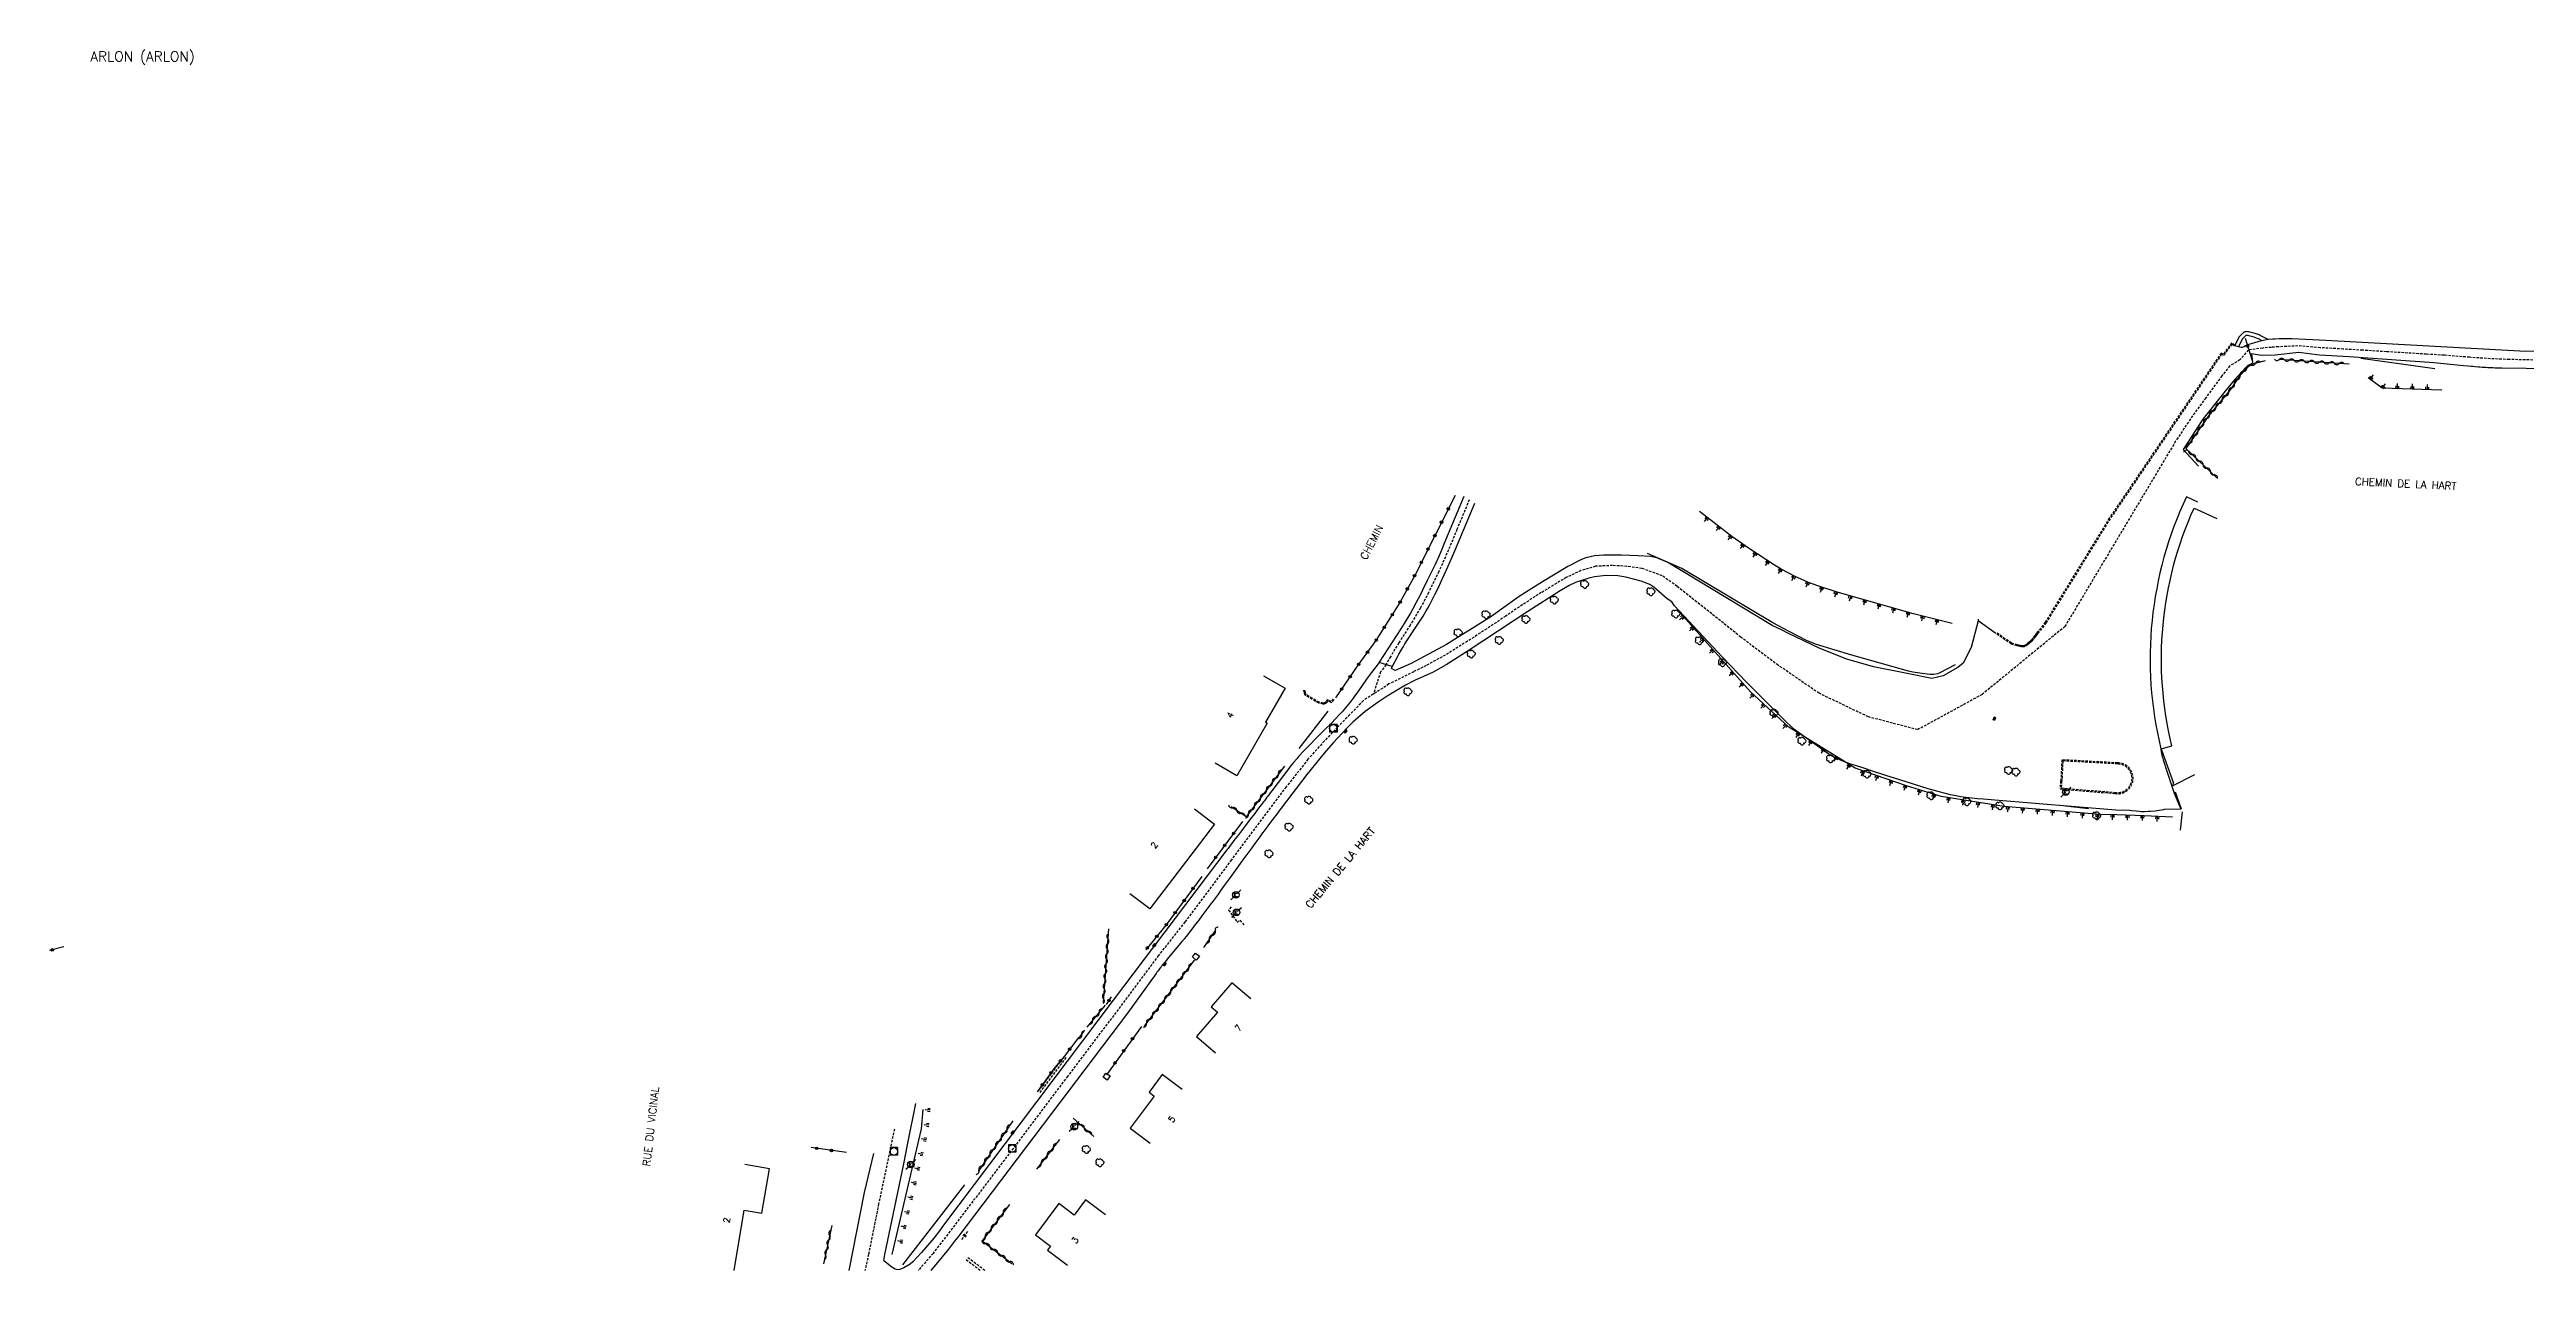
# Model space of a CAD drawing. Header units: millimetres. Extents: x 254000 to 255000, y 44000 to 45000.
# Drawn here: x 254000 to 254496, y 44000 to 44244.5 of the extents above; entities that cross this region are included whole.
import ezdxf
from ezdxf.enums import TextEntityAlignment as Align

# ---------------------------------------------------------------- set-up
doc = ezdxf.new("R2010")
doc.units = ezdxf.units.MM
doc.linetypes.add('DASHED', pattern=[0.75, 0.5, -0.25])
doc.layers.get('0').update_dxf_attribs({"linetype": 'CONTINUOUS'})
for name, color, linetype in [('W0001', 6, 'DASHED'), ('W0008', 7, 'CONTINUOUS'), ('W0100', 7, 'CONTINUOUS'), ('W0112', 1, 'DASHED'), ('W0211', 2, 'CONTINUOUS'), ('W0220', 5, 'DASHED'), ('W0300', 7, 'CONTINUOUS'), ('W0302', 3, 'CONTINUOUS'), ('W0310', 3, 'CONTINUOUS'), ('W0322', 7, 'CONTINUOUS'), ('W0400', 7, 'CONTINUOUS'), ('W0420', 7, 'CONTINUOUS'), ('W0471', 7, 'CONTINUOUS'), ('W0980', 7, 'CONTINUOUS'), ('W0989', 7, 'CONTINUOUS'), ('W0991', 7, 'CONTINUOUS')]:
    doc.layers.add(name, color=color, linetype=linetype)
doc.styles.get("Standard").update_dxf_attribs({"font": 'romans.shx', "width": 0.85})

# ---------------------------------------------------------------- blocks, each defined once
blk = doc.blocks.new('T400')
for p, q in [((-0.15, 0.3), (0.15, 0.3)), ((-0.15, -0.25), (-0.15, 0.3)), ((-0.15, 0.15), (0.15, 0.15)), ((-0.15, 0), (0.15, 0)), ((0.15, 0.3), (0.15, -0.25)), ((-0.15, -0.15), (0.15, -0.15)), ((-0.15, -0.25), (-0.15, -0.3)), ((-0.15, -0.3), (0.15, -0.3)), ((0.15, -0.3), (0.15, -0.25))]:
    blk.add_line(p, q)
blk = doc.blocks.new('T300')
for p, q in [((-0.8, 0.51), (-0.86, 0.34)), ((-0.86, 0.34), (-0.86, 0.17)), ((-0.86, 0.17), (-0.74, 0.06)), ((-0.69, 0.63), (-0.8, 0.51)), ((-0.8, -0.06), (-0.74, 0.06)), ((-0.74, 0.06), (-0.69, 0.11)), ((-0.57, 0.69), (-0.69, 0.63)), ((-0.46, 0.69), (-0.57, 0.69)), ((-0.29, 0.63), (-0.46, 0.69)), ((-0.29, 0.63), (-0.17, 0.74)), ((-0.23, 0.57), (-0.29, 0.63)), ((-0.17, 0.74), (-0.06, 0.8)), ((-0.06, 0.8), (0.06, 0.8)), ((0.06, 0.8), (0.23, 0.74)), ((0.23, 0.74), (0.34, 0.63)), ((0.34, 0.63), (0.4, 0.51)), ((0.46, 0.46), (0.34, 0.46)), ((0.4, 0.51), (0.4, 0.46)), ((0.57, 0.4), (0.46, 0.46)), ((0.57, 0.4), (0.69, 0.29)), ((0.69, 0.29), (0.74, 0.17)), ((0.74, 0.06), (0.69, -0.17)), ((0.74, 0.17), (0.74, 0.06)), ((-0.8, -0.17), (-0.8, -0.06)), ((-0.8, -0.23), (-0.8, -0.17)), ((-0.74, -0.34), (-0.8, -0.23)), ((-0.69, -0.4), (-0.74, -0.34)), ((-0.51, -0.46), (-0.69, -0.4)), ((-0.4, -0.46), (-0.51, -0.46)), ((-0.4, -0.46), (-0.34, -0.46)), ((-0.34, -0.46), (-0.34, -0.4)), ((-0.34, -0.51), (-0.34, -0.46)), ((-0.29, -0.63), (-0.34, -0.51)), ((-0.17, -0.74), (-0.29, -0.63)), ((-0.06, -0.8), (-0.17, -0.74)), ((0.06, -0.8), (-0.06, -0.8)), ((0.17, -0.74), (0.06, -0.8)), ((0.23, -0.69), (0.17, -0.74)), ((0.29, -0.46), (0.23, -0.46)), ((0.29, -0.63), (0.23, -0.69)), ((0.46, -0.4), (0.29, -0.46)), ((0.34, -0.51), (0.29, -0.63)), ((0.34, -0.51), (0.34, -0.46)), ((0.57, -0.34), (0.46, -0.4)), ((0.63, -0.29), (0.57, -0.34)), ((0.69, -0.17), (0.63, -0.29))]:
    blk.add_line(p, q)
blk = doc.blocks.new('T471')
for p, q in [((-0.333334, 0.333334), (-0.333334, -0.333334)), ((-0.333334, 0.333334), (0.333334, 0.333334)), ((-0.333334, 0), (0, 0)), ((0.500001, 0.500001), (1.000002, 1.000002)), ((-0.500001, -0.500001), (-1.000002, -1.000002)), ((-0.333334, -0.333334), (0.333334, -0.333334))]:
    blk.add_line(p, q)
blk.add_ellipse((0, 0), major_axis=(0.471405, 0.471405), ratio=1, start_param=5.4977871438, end_param=11.780972451)
blk = doc.blocks.new('T420')
for p, q in [((0.75, 0.75), (-0.75, 0.75)), ((-0.75, 0.75), (-0.75, -0.75)), ((0.75, 0.75), (0.75, -0.75)), ((0.75, -0.75), (-0.75, -0.75))]:
    blk.add_line(p, q)
blk.add_ellipse((0, 0), major_axis=(-0.53, 0.53), ratio=1, start_param=3.926991, end_param=10.210176)
blk = doc.blocks.new('t112o')
at = {"color": 0, "linetype": 'Continuous'}
for p, q in [((-0.5, 0.5), (0.5, 0.5)), ((-0.5, -0.5), (-0.5, 0.5)), ((0.5, 0.5), (0.5, -0.5)), ((0.5, -0.5), (-0.5, -0.5))]:
    blk.add_line(p, q, dxfattribs=at)
blk = doc.blocks.new('t211o')
at = {"color": 0, "linetype": 'Continuous'}
for p, q in [((-0.29, 0.5), (-0.29, 0)), ((0, 1), (0, 0)), ((0.29, 0.5), (0.29, 0))]:
    blk.add_line(p, q, dxfattribs=at)
blk = doc.blocks.new('t310o')
at = {"color": 0, "linetype": 'Continuous'}
for centre, start, end in [((-0.5, 0.38), 216.8699, 323.1304), ((0.5, -0.37), 36.8699, 143.1303)]:
    blk.add_arc(centre, 0.625, start, end, dxfattribs=at)
blk = doc.blocks.new('t322o')
at = {"color": 0, "linetype": 'Continuous'}
for radius in [0.25, 0.15]:
    blk.add_circle((0, 0), radius, dxfattribs=at)
blk = doc.blocks.new('t220o')
at = {"color": 0, "linetype": 'Continuous'}
for p, q in [((-0.25, 0.25), (0.25, 0.25)), ((-0.25, -0.25), (0.25, -0.25))]:
    blk.add_line(p, q, dxfattribs=at)

msp = doc.modelspace()

# ---------------------------------------------------------------- linework, layer by layer
at = {"layer": 'W0001'}
for points in [[(254497.24, 44182.34), (254492.51, 44182.44), (254488.7, 44182.6), (254484.55, 44182.89), (254479.46, 44183.29), (254475.88, 44183.51), (254472.19, 44183.74), (254467.9, 44184), (254463.16, 44184.3), (254459.27, 44184.53), (254454.65, 44184.8), (254450.2, 44185.17), (254446.26, 44184.99), (254444.87, 44184.88), (254443.14, 44184.73), (254440.26, 44184.34), (254438.58, 44182.37), (254436.55, 44181.17), (254434.98, 44179.2), (254431.74, 44174.78), (254428.67, 44170.55), (254425.7, 44166.06), (254403.54, 44128.98), (254386.95, 44115.35), (254374.07, 44108.31), (254364.19, 44110.87), (254354.31, 44115.6), (254346.15, 44121.2), (254338.65, 44126.82), (254332.2, 44132.01), (254325.88, 44137.01), (254322.9, 44139.15), (254318.84, 44140.62), (254315.83, 44141.02), (254312.97, 44141.18), (254309.56, 44141.03), (254306.64, 44140.16), (254303.7, 44138.8), (254298.7, 44135.76), (254294.93, 44133.35), (254291.57, 44131.04), (254287.76, 44128.49), (254283.91, 44126.01), (254280.13, 44123.62), (254275.62, 44121.14), (254273.14, 44119.92), (254268.19, 44117.46), (254263.06, 44114.12), (254260.31, 44111.3), (254257.92, 44108.82), (254255.24, 44106.03), (254251.98, 44102.38), (254247.58, 44096.83), (254236.64, 44082.26), (254232.17, 44076.24), (254227.34, 44069.82), (254222.04, 44063.09), (254213.98, 44052.29), (254203.85, 44038.88), (254189.43, 44019.81), (254176.91, 44003.42), (254173.95, 44000)], [(254284.27, 44154.35), (254281.81, 44148.42), (254280.11, 44144.31), (254278.18, 44139.99), (254276.13, 44135.78), (254274.51, 44132.7), (254272.44, 44129.26), (254270.15, 44125.69), (254268.49, 44122.92), (254267.59, 44121.32), (254266.5, 44119.87), (254265.07, 44115.43)], [(254169.16, 44028.32), (254166.01, 44013.32), (254163.98, 44003.22), (254163.27, 44000)]]:
    msp.add_lwpolyline(points, dxfattribs=at)
at = {"layer": 'W0008'}
for p, q in [((254283.16, 44155.02), (254279.21, 44145.43)), ((254430.17, 44153.84), (254427.91, 44154.97)), ((254281.39, 44144.1), (254285.38, 44153.68)), ((254389.72, 44127.58), (254386.14, 44130.1)), ((254270.58, 44128.51), (254266.25, 44121.8)), ((254255.95, 44112.04), (254250.14, 44104.52)), ((254251.77, 44099.32), (254246.6, 44092.58)), ((254228.45, 44068), (254227.57, 44066.86))]:
    msp.add_line(p, q, dxfattribs=at)
for points in [[(254449.05, 44186.56), (254447.9, 44186.59), (254447.32, 44186.6), (254446.46, 44186.58), (254445.59, 44186.54), (254445.16, 44186.51), (254444.29, 44186.42), (254443.86, 44186.36), (254443.21, 44186.25), (254442.86, 44186.18), (254442.16, 44186), (254441.47, 44185.79), (254440.56, 44185.49), (254440.11, 44185.35), (254439.97, 44185.29), (254439.7, 44185.15), (254439.45, 44185.01), (254439.33, 44184.95), (254439.15, 44184.89), (254439.02, 44184.87), (254438.96, 44184.87), (254438.86, 44184.88), (254437.46, 44185.16)], [(254439.26, 44187.8), (254438.4, 44186.97), (254437.51, 44185.15)], [(254439.78, 44187.26), (254439.02, 44186.52), (254438.27, 44185)], [(254444.26, 44186.44), (254442.61, 44187.28), (254442.42, 44187.36), (254442.04, 44187.52), (254441.64, 44187.65), (254440.83, 44187.86), (254440.35, 44187.98), (254440.09, 44188.01), (254439.84, 44188.02), (254439.72, 44188.01), (254439.57, 44187.97), (254439.5, 44187.95), (254439.39, 44187.9), (254439.26, 44187.8)], [(254443.04, 44186.21), (254442.28, 44186.6), (254442.12, 44186.68), (254441.78, 44186.81), (254441.42, 44186.93), (254440.65, 44187.14), (254440.21, 44187.24), (254440.03, 44187.26), (254439.87, 44187.27), (254439.84, 44187.26), (254439.78, 44187.25), (254439.71, 44187.2)], [(254555.61, 44183.46), (254551.36, 44183.54), (254543.46, 44183.61), (254534.54, 44183.96), (254513.46, 44184.23), (254495.85, 44184.04), (254455.78, 44186.23), (254449.05, 44186.56)], [(254441.11, 44181.97), (254441.11, 44181.92), (254441.09, 44181.82), (254441.05, 44181.73), (254441.01, 44181.68), (254440.9, 44181.59), (254440.7, 44181.47), (254440.38, 44181.32), (254440.22, 44181.24), (254440.08, 44181.16), (254440.02, 44181.11), (254439.93, 44181.03), (254438.9, 44179.88), (254437.52, 44178.35), (254436.84, 44177.57), (254435.84, 44176.39), (254435.35, 44175.79)], [(254481.44, 44181.38), (254477.38, 44181.79), (254460.45, 44182.95), (254454.49, 44183.32), (254450.37, 44183.83), (254445.62, 44183.34), (254442.89, 44183.26), (254440.88, 44183.56), (254441.11, 44181.97)], [(254491.01, 44180.71), (254490.65, 44180.71), (254490.41, 44180.71), (254489.94, 44180.73), (254489.7, 44180.73), (254489.23, 44180.75), (254488.76, 44180.77), (254488.44, 44180.79), (254488.23, 44180.8), (254487.81, 44180.83), (254487.58, 44180.84), (254487.1, 44180.87), (254486.63, 44180.91), (254486.32, 44180.93), (254485.69, 44180.98), (254485.21, 44181.02), (254484.9, 44181.05), (254484.27, 44181.11), (254483.33, 44181.2), (254482.7, 44181.26), (254481.44, 44181.38)], [(254514.93, 44180.21), (254514.52, 44180.11), (254505.64, 44180.54), (254491.01, 44180.71)], [(254435.35, 44175.79), (254431.12, 44170.49), (254427.24, 44164.45), (254430.26, 44161.08)], [(254279.21, 44145.43), (254278.87, 44144.61), (254278.16, 44142.99), (254277.42, 44141.38), (254276.91, 44140.32), (254275.87, 44138.19), (254274.9, 44136.24), (254274.41, 44135.26), (254273.65, 44133.81), (254272.88, 44132.37), (254272.48, 44131.66), (254271.66, 44130.25), (254271.24, 44129.55), (254270.58, 44128.51)], [(254268.86, 44120.92), (254269.97, 44123.02), (254270.18, 44123.42), (254270.62, 44124.2), (254271.09, 44124.98), (254271.4, 44125.49), (254272.05, 44126.51), (254273.05, 44128.02), (254274.38, 44130.03), (254275.03, 44131.05), (254275.65, 44132.08), (254275.95, 44132.61), (254276.38, 44133.4), (254276.98, 44134.57), (254277.38, 44135.35), (254278.15, 44136.92), (254278.53, 44137.71), (254279.27, 44139.3), (254280, 44140.89), (254280.47, 44141.96), (254281.39, 44144.1)], [(254329.9, 44138.28), (254328.04, 44139.41), (254324, 44141.76), (254321.82, 44142.71), (254320.59, 44143.01), (254318.08, 44143.15), (254314.74, 44143.23), (254311.15, 44143.25), (254309.37, 44143.11), (254307.61, 44142.71), (254306.74, 44142.39), (254303.99, 44141.02), (254298.92, 44137.9), (254296.8, 44136.58)], [(254296.8, 44136.58), (254294.23, 44134.98), (254288.58, 44130.91), (254279.71, 44125.36), (254272.65, 44121.54), (254269.45, 44120.14), (254268.73, 44120.55), (254268.86, 44120.94), (254266.21, 44121.73), (254263.84, 44118.65), (254262.8, 44117.14)], [(254302.44, 44136.14), (254295.99, 44132), (254284.02, 44124.07)], [(254347.18, 44110.39), (254339.75, 44117.81), (254334.92, 44122.87), (254325.39, 44133.1), (254324.85, 44133.92), (254323.91, 44134.51), (254321.25, 44136.88), (254320.45, 44137.38), (254318.71, 44138.08), (254315.61, 44138.86), (254314.03, 44139.09), (254311.65, 44139.19), (254309.32, 44138.95), (254308.2, 44138.67), (254305.56, 44137.75), (254304.27, 44137.17), (254302.44, 44136.14)], [(254346.91, 44128.21), (254344.91, 44129.19), (254329.9, 44138.28)], [(254386.19, 44130.43), (254386.14, 44130.1), (254384.78, 44124.76), (254383.14, 44121.64), (254382.08, 44120.75), (254379.16, 44119.1), (254376.91, 44118.59), (254372.27, 44119.48), (254365.22, 44120.92), (254359.85, 44122.45), (254354.35, 44124.65), (254348.05, 44127.64), (254346.91, 44128.21)], [(254284.02, 44124.07), (254279.67, 44121.29), (254277.01, 44119.85), (254273.32, 44118.16), (254271.52, 44117.23), (254267.82, 44115.02), (254266.03, 44113.84), (254263.43, 44111.93), (254260.98, 44109.83), (254259.82, 44108.7), (254257, 44105.67), (254255.2, 44103.59), (254251.77, 44099.32)], [(254262.8, 44117.14), (254261.76, 44115.62), (254261.32, 44115), (254261.03, 44114.6), (254260.41, 44113.81), (254260.1, 44113.42), (254259.46, 44112.65), (254258.79, 44111.9), (254258.34, 44111.41), (254257.43, 44110.43), (254256.73, 44109.71), (254255.31, 44108.28), (254253.4, 44106.39), (254252.45, 44105.43), (254251.52, 44104.47), (254251.06, 44103.98), (254250.16, 44102.99), (254249.72, 44102.49), (254249.07, 44101.72), (254248.44, 44100.94), (254248.14, 44100.54), (254244.76, 44096.08)], [(254355.77, 44103.74), (254349.23, 44108.43), (254347.18, 44110.39)], [(254389.51, 44094.18), (254387.21, 44094.37), (254386.05, 44094.47), (254384.9, 44094.59), (254384.33, 44094.65), (254383.18, 44094.81), (254382.61, 44094.89), (254381.75, 44095.04), (254380.61, 44095.27), (254379.86, 44095.44), (254379.36, 44095.56), (254378.37, 44095.83), (254377.63, 44096.03), (254376.16, 44096.48), (254371.75, 44097.87), (254369.44, 44098.6), (254367.9, 44099.09), (254364.84, 44100.09), (254363.45, 44100.53), (254361.58, 44101.11), (254360.66, 44101.41), (254359.74, 44101.74), (254359.28, 44101.91), (254358.61, 44102.18), (254358.02, 44102.44), (254357.73, 44102.58), (254357.31, 44102.8), (254356.68, 44103.15), (254356.07, 44103.53), (254355.77, 44103.74)], [(254422.76, 44104.49), (254422.77, 44104.36), (254422.77, 44104.27), (254422.78, 44104.22), (254422.79, 44104.1), (254422.81, 44104.01), (254422.83, 44103.84), (254422.86, 44103.66), (254422.89, 44103.55), (254422.9, 44103.47), (254422.94, 44103.32), (254422.96, 44103.23), (254423, 44103.06), (254423.04, 44102.89), (254423.08, 44102.77), (254423.14, 44102.55), (254423.19, 44102.38), (254423.23, 44102.26), (254423.3, 44102.04), (254423.42, 44101.7), (254423.57, 44101.25), (254423.64, 44101.03)], [(254423.64, 44101.03), (254425.43, 44095.62), (254426.76, 44092.36), (254423.38, 44092.29)], [(254244.76, 44096.08), (254244.43, 44095.64), (254244.21, 44095.35), (254243.91, 44094.96), (254243.76, 44094.76), (254243.54, 44094.47), (254243.25, 44094.08), (254243.1, 44093.88), (254242.65, 44093.3), (254242.36, 44092.91), (254241.76, 44092.13), (254241.32, 44091.54), (254240.43, 44090.37), (254238.64, 44088.03), (254238.05, 44087.25), (254237.75, 44086.86), (254237.16, 44086.08), (254236.86, 44085.69), (254236.42, 44085.1), (254235.97, 44084.51), (254235.75, 44084.22)], [(254246.6, 44092.58), (254246.37, 44092.28), (254245.92, 44091.68), (254245.46, 44091.08), (254245.16, 44090.68), (254244.55, 44089.87), (254244.1, 44089.27), (254243.8, 44088.86), (254243.2, 44088.06), (254242.9, 44087.65), (254242.31, 44086.84), (254241.71, 44086.03), (254241.32, 44085.49), (254240.53, 44084.4), (254239.94, 44083.59), (254238.76, 44081.96), (254236.4, 44078.7), (254235.21, 44077.07), (254234.42, 44075.99), (254234.03, 44075.44), (254233.43, 44074.63), (254232.84, 44073.82), (254232.54, 44073.42), (254231.74, 44072.34), (254231.34, 44071.8), (254230.73, 44071), (254230.13, 44070.19), (254229.82, 44069.79), (254229.21, 44068.99), (254228.91, 44068.59), (254228.45, 44068)], [(254416.51, 44092.09), (254413.7, 44092.19), (254389.51, 44094.18)], [(254423.38, 44092.29), (254423.18, 44092.28), (254422.78, 44092.22), (254421.99, 44092.04), (254421.6, 44091.98), (254420.66, 44091.91), (254420.2, 44091.89), (254419.49, 44091.87), (254418.79, 44091.88), (254418.44, 44091.9), (254417.8, 44091.96), (254416.94, 44092.06), (254416.51, 44092.09)], [(254235.75, 44084.22), (254212.94, 44054.14), (254178.99, 44009.1), (254178.2, 44007.96)], [(254227.12, 44066.31), (254226.71, 44065.91), (254223.81, 44062.34)], [(254227.57, 44066.86), (254227.54, 44066.82), (254227.52, 44066.79), (254227.47, 44066.73), (254227.42, 44066.66), (254227.39, 44066.62), (254227.36, 44066.58), (254227.35, 44066.56), (254227.33, 44066.54), (254227.32, 44066.53), (254227.3, 44066.51), (254227.28, 44066.48), (254227.26, 44066.46), (254227.25, 44066.45), (254227.23, 44066.43), (254227.22, 44066.41), (254227.21, 44066.4), (254227.19, 44066.38), (254227.19, 44066.37), (254227.17, 44066.36), (254227.16, 44066.34), (254227.15, 44066.34), (254227.14, 44066.32), (254227.12, 44066.31)], [(254223.81, 44062.34), (254223.67, 44062.16), (254223.38, 44061.82), (254223, 44061.35), (254222.81, 44061.12), (254222.62, 44060.89), (254222.53, 44060.77), (254222.44, 44060.65), (254222.26, 44060.42), (254222.08, 44060.18), (254221.97, 44060.03), (254221.73, 44059.71), (254221.56, 44059.47), (254221.22, 44058.99), (254220.53, 44058.04), (254220.19, 44057.56)], [(254220.19, 44057.56), (254215.87, 44051.56), (254181.84, 44006.66)], [(254167.04, 44001.98), (254167.24, 44003.22), (254169.24, 44012.72), (254171.03, 44021.33), (254171.76, 44025.15), (254173.43, 44033.44)], [(254164.95, 44023.41), (254163.12, 44015.62), (254160.06, 44000)], [(254178.2, 44007.96), (254177.06, 44006.46), (254174.61, 44003.59), (254172.88, 44001.73), (254172.32, 44001.26), (254171.06, 44000.52), (254170.28, 44000.21), (254169.88, 44000.15), (254169.32, 44000.27), (254168.66, 44000.68), (254167.41, 44001.65), (254167.1, 44001.85), (254167.04, 44001.98)], [(254181.84, 44006.66), (254181.23, 44005.87), (254180, 44004.29), (254178.75, 44002.74), (254176.49, 44000)]]:
    msp.add_lwpolyline(points, dxfattribs=at)
msp.add_lwpolyline([(254427.91, 44154.97, 0.172393), (254422.76, 44104.49, 0.172393)], format="xyb", dxfattribs=at)
at = {"layer": 'W0100'}
msp.add_lwpolyline([(254429.48, 44099.24), (254425, 44097.01), (254424.85, 44097.32), (254425.32, 44097.53), (254422.92, 44104.18), (254422.79, 44104.49), (254424.94, 44105.05, -0.167188), (254429.39, 44152.67), (254433.94, 44150.61)], format="xyb", dxfattribs=at)
for points in [[(254243.05, 44119.12), (254247.38, 44116.62), (254243.47, 44109.83), (254243.8, 44109.64), (254237.72, 44099.09), (254233.39, 44101.59)], [(254229.25, 44092.43), (254233.23, 44089.4), (254220.28, 44072.43), (254216.3, 44075.46)], [(254240.52, 44054.37), (254236.73, 44057.64), (254232.57, 44052.81), (254233.86, 44051.7), (254229.67, 44046.85), (254233.46, 44043.58)], [(254226.8, 44036.23), (254222.8, 44039.23), (254220.16, 44035.7), (254221.2, 44034.92), (254216.38, 44028.49), (254220.38, 44025.49)], [(254137.05, 44000), (254139.09, 44012.08), (254142.65, 44011.47), (254144.15, 44020.37), (254139.22, 44021.2)], [(254211.45, 44011.14), (254207.46, 44014.15), (254205.14, 44011.08), (254202.09, 44013.38), (254197.4, 44007.16), (254200.44, 44004.86), (254199.84, 44004.06), (254203.83, 44001.05)]]:
    msp.add_lwpolyline(points, dxfattribs=at)
at = {"layer": 'W0112'}
for p, q in [((254402.73, 44098.04), (254402.65, 44098.02)), ((254197.97, 44035.89), (254203.24, 44042.9)), ((254198.32, 44035.63), (254203.59, 44042.64)), ((254183.54, 44002.18), (254186.4, 44000)), ((254183.88, 44002.63), (254187.33, 44000))]:
    msp.add_line(p, q, dxfattribs=at)
for points in [[(254437.52, 44185.31), (254436.94, 44185.77), (254435.25, 44183.51), (254434.83, 44183.74), (254412.42, 44150.65), (254399.8, 44130.16)], [(254437.4, 44185.15), (254436.97, 44185.49), (254435.31, 44183.25), (254434.89, 44183.48), (254412.59, 44150.54), (254399.98, 44130.05)], [(254399.98, 44130.05), (254399.77, 44129.74), (254399.33, 44129.12), (254398.87, 44128.53), (254398.23, 44127.74), (254397.91, 44127.34), (254397.63, 44126.98), (254397.25, 44126.5), (254397.06, 44126.26), (254396.76, 44125.92), (254396.6, 44125.76), (254396.26, 44125.45), (254396.07, 44125.3), (254395.77, 44125.09), (254395.59, 44125), (254395.46, 44124.95), (254395.37, 44124.93), (254395.2, 44124.91), (254395.06, 44124.9), (254394.79, 44124.92), (254394.51, 44124.97), (254393.98, 44125.11)], [(254399.81, 44130.16), (254399.61, 44129.85), (254399.17, 44129.24), (254398.71, 44128.65), (254398.07, 44127.87), (254397.75, 44127.47), (254397.47, 44127.1), (254397.1, 44126.62), (254396.91, 44126.39), (254396.61, 44126.06), (254396.46, 44125.9), (254396.13, 44125.6), (254395.95, 44125.46), (254395.67, 44125.26), (254395.51, 44125.18), (254395.41, 44125.15), (254395.34, 44125.13), (254395.18, 44125.11), (254395.06, 44125.1), (254394.81, 44125.12), (254394.55, 44125.16), (254394.03, 44125.3)], [(254393.98, 44125.11), (254392.76, 44125.47), (254389.78, 44127.52)], [(254394.03, 44125.3), (254392.84, 44125.65), (254389.9, 44127.69)], [(254257.15, 44114.32), (254256.67, 44113.69), (254255.96, 44114.07), (254255.7, 44113.72), (254255.67, 44113.7), (254255.66, 44113.68), (254255.62, 44113.65), (254255.61, 44113.63), (254255.58, 44113.61), (254255.57, 44113.6), (254255.55, 44113.58), (254255.53, 44113.57), (254255.51, 44113.56), (254255.49, 44113.54), (254255.44, 44113.52), (254255.4, 44113.5), (254255.37, 44113.49), (254255.34, 44113.47), (254255.29, 44113.46), (254255.24, 44113.45), (254255.21, 44113.44), (254255.18, 44113.44), (254255.14, 44113.44), (254255.13, 44113.44), (254255.09, 44113.44), (254255.07, 44113.44), (254255.05, 44113.44), (254254.14, 44113.6), (254251.5, 44115.15), (254251.48, 44115.18), (254251.46, 44115.2), (254251.43, 44115.25), (254251.42, 44115.27), (254251.4, 44115.32), (254251.37, 44115.36), (254251.36, 44115.4), (254251.33, 44115.46), (254251.32, 44115.52), (254251.31, 44115.55), (254251.29, 44115.62), (254251.26, 44115.73), (254251.22, 44115.88), (254251.2, 44115.95), (254251.17, 44116.06), (254251.16, 44116.11), (254251.13, 44116.19)], [(254256.99, 44114.44), (254256.62, 44113.95), (254255.9, 44114.32), (254255.54, 44113.85), (254255.52, 44113.83), (254255.51, 44113.82), (254255.49, 44113.79), (254255.47, 44113.78), (254255.46, 44113.76), (254255.45, 44113.76), (254255.43, 44113.75), (254255.41, 44113.73), (254255.41, 44113.73), (254255.39, 44113.72), (254255.35, 44113.7), (254255.32, 44113.68), (254255.3, 44113.67), (254255.28, 44113.66), (254255.24, 44113.65), (254255.2, 44113.64), (254255.19, 44113.64), (254255.16, 44113.64), (254255.14, 44113.64), (254255.13, 44113.64), (254255.1, 44113.64), (254255.1, 44113.64), (254255.08, 44113.64), (254254.21, 44113.79), (254251.63, 44115.31), (254251.63, 44115.32), (254251.6, 44115.35), (254251.6, 44115.37), (254251.58, 44115.41), (254251.56, 44115.45), (254251.55, 44115.47), (254251.52, 44115.53), (254251.51, 44115.58), (254251.5, 44115.61), (254251.48, 44115.67), (254251.45, 44115.78), (254251.42, 44115.93), (254251.4, 44116), (254251.37, 44116.11), (254251.35, 44116.17), (254251.32, 44116.25)], [(254236.6, 44072.82), (254236.08, 44072.18), (254237.8, 44069.79), (254238.36, 44070.14), (254239.15, 44069.23)]]:
    msp.add_lwpolyline(points, dxfattribs=at)
for points in [[(254402.65, 44098.02), (254402.57, 44096.44), (254413.52, 44095.53, 1.095696), (254414.12, 44101.65), (254402.91, 44102.27), (254402.73, 44098.04)], [(254402.86, 44098.01), (254402.79, 44096.63), (254413.55, 44095.74, 1.098772), (254414.11, 44101.44), (254403.11, 44102.05), (254402.94, 44098.03)]]:
    msp.add_lwpolyline(points, format="xyb", dxfattribs=at)
at = {"layer": 'W0211'}
msp.add_line((254477.62, 44180.6), (254462.79, 44182.64), dxfattribs=at)
for points in [[(254464.24, 44178.87), (254467.05, 44176.74), (254479.03, 44176.34)], [(254380.93, 44129.6), (254373.22, 44131.54), (254357.92, 44135.84), (254354.06, 44137.09), (254352.17, 44137.81), (254349.39, 44139.04), (254346.7, 44140.45), (254345.39, 44141.24), (254340.21, 44144.64), (254336.87, 44147.02), (254330.38, 44152.02)], [(254348.31, 44127.94), (254345.08, 44129.68), (254326.85, 44140.57), (254319.93, 44143.6)], [(254425.08, 44090.76), (254419.39, 44091.08), (254413.9, 44091.23), (254410.6, 44091.31), (254391.36, 44092.93), (254378.79, 44094.9), (254371.85, 44097.06), (254361.53, 44100.6), (254348.29, 44108.79), (254340.57, 44115.88), (254326.56, 44131.61), (254326.24, 44131.98)], [(254381.56, 44121.3), (254378.39, 44119.65), (254378.04, 44119.51), (254377.3, 44119.37), (254376.52, 44119.38), (254374.96, 44119.58), (254373.11, 44119.82), (254372.19, 44120.01), (254360.89, 44123.26), (254353.79, 44125.36), (254351.91, 44126.09), (254348.31, 44127.94)], [(254174.83, 44032.26), (254174.53, 44028.39), (254168.64, 44003.18)]]:
    msp.add_lwpolyline(points, dxfattribs=at)
at = {"layer": 'W0220'}
msp.add_line((254183.79, 44007.8), (254182.62, 44006.17), dxfattribs=at)
at = {"layer": 'W0302'}
msp.add_line((254183.2, 44017.17), (254170.82, 44001.12), dxfattribs=at)
at = {"layer": 'W0310'}
for p, q in [((254460.44, 44181.5), (254446.39, 44182.47)), ((254427, 44091.86), (254426.59, 44088.17)), ((254212.06, 44068.41), (254210.95, 44053.65)), ((254231.09, 44064.71), (254233.53, 44068.14)), ((254219.18, 44048.89), (254229.32, 44062.24)), ((254207.73, 44048.72), (254211.42, 44053.15)), ((254206.24, 44046.64), (254207.11, 44047.83)), ((254192.85, 44029.98), (254185.91, 44019.83)), ((254202.23, 44026.24), (254197.59, 44020.26)), ((254209.08, 44026.84), (254204.95, 44030.53)), ((254156.61, 44009.01), (254154.97, 44001.32))]:
    msp.add_line(p, q, dxfattribs=at)
for points in [[(254443.62, 44182.18), (254441.8, 44181.73), (254441.5, 44181.64), (254441.31, 44181.57), (254440.95, 44181.41), (254440.77, 44181.31), (254440.43, 44181.1), (254440.11, 44180.86), (254439.9, 44180.69), (254439.51, 44180.31), (254439.08, 44179.85), (254438.81, 44179.52), (254438.64, 44179.3), (254438.3, 44178.83), (254436.82, 44176.66), (254436.31, 44175.97), (254436.05, 44175.65), (254432.27, 44171.15), (254427.73, 44164.65), (254434.02, 44158.71)], [(254247.26, 44101.02), (254239.61, 44090.85), (254236.62, 44092.88)], [(254192.19, 44013.19), (254186.72, 44005.96), (254192.69, 44001.4)]]:
    msp.add_lwpolyline(points, dxfattribs=at)
at = {"layer": 'W0322'}
for p, q in [((254439.62, 44186.69), (254441.02, 44182.26)), ((254425.59, 44095.85), (254426.82, 44092.45)), ((254408.29, 44092.47), (254403.63, 44092.96)), ((254238.87, 44089.95), (254231.79, 44080.45)), ((254211.61, 44053.28), (254212.63, 44054.83)), ((254218.61, 44048.86), (254211.62, 44039.2)), ((254159.55, 44023.6), (254152.51, 44024.61))]:
    msp.add_line(p, q, dxfattribs=at)
for points in [[(254281.42, 44155.21), (254273.34, 44139.19), (254270.39, 44133.8), (254265.59, 44126.14), (254261.98, 44121.2), (254257.49, 44114.66)], [(254230.74, 44078.9), (254223.57, 44069.19), (254219.49, 44064.2)], [(254002.83, 44064.8), (254000, 44064.06)], [(254206.07, 44046.71), (254203.17, 44042.88), (254201.32, 44040.68), (254197.77, 44035.76)]]:
    msp.add_lwpolyline(points, dxfattribs=at)

# ---------------------------------------------------------------- block references
at = {"layer": 'W0112'}
for p, rotation in [((254229.53, 44062.86), 140.9182205483383), ((254211.65, 44038.83), 144.6178050007376)]:
    msp.add_blockref('t112o', p, dxfattribs=dict(at, rotation=rotation))
at = {"layer": 'W0211'}
for p, rotation in [((254464.65, 44178.56), 322.8081462597526), ((254467.04, 44176.75), 322.8081462597526), ((254470.04, 44176.64), 358.0984861979238), ((254473.04, 44176.54), 358.0984861979238), ((254476.04, 44176.44), 358.0984861979238), ((254331.98, 44150.79), 142.394219533033), ((254334.35, 44148.96), 142.394219533033), ((254336.73, 44147.13), 142.394219533033), ((254339.17, 44145.38), 144.5853866569243), ((254341.65, 44143.7), 146.6533642493926), ((254344.16, 44142.05), 146.6533642493926), ((254346.7, 44140.45), 149.0950577475905), ((254349.35, 44139.06), 152.3233659010481), ((254352.1, 44137.85), 156.2193136022894), ((254354.91, 44136.82), 162.0115907437401), ((254357.77, 44135.89), 162.0115907437401), ((254360.65, 44135.07), 164.3016315546462), ((254327.11, 44131), 131.6975676555064), ((254363.54, 44134.26), 164.3016315546462), ((254366.43, 44133.45), 164.3016315546462), ((254369.32, 44132.64), 164.3016315546462), ((254372.2, 44131.82), 164.3016315546462), ((254375.11, 44131.07), 165.8947254087006), ((254378.02, 44130.33), 165.8947254087006), ((254329.1, 44128.76), 131.6975676555064), ((254331.1, 44126.52), 131.6975676555064), ((254333.09, 44124.28), 131.6975676555064), ((254335.09, 44122.04), 131.6975676555064), ((254337.08, 44119.8), 131.6975676555064), ((254339.08, 44117.56), 131.6975676555064), ((254341.13, 44115.37), 137.4401922438881), ((254343.34, 44113.34), 137.4401922438881), ((254345.55, 44111.31), 137.4401922438881), ((254347.76, 44109.28), 137.4401922438881), ((254350.23, 44107.59), 148.2353414744942), ((254352.78, 44106.02), 148.2353414744942), ((254355.33, 44104.44), 148.2353414744942), ((254357.88, 44102.86), 148.2353414744942), ((254360.43, 44101.28), 148.2353414744942), ((254363.14, 44100.04), 161.0816030328068), ((254365.98, 44099.07), 161.0816030328068), ((254368.82, 44098.1), 161.0816030328068), ((254371.66, 44097.13), 161.0816030328068), ((254374.52, 44096.23), 162.7084729905989), ((254377.39, 44095.34), 162.7084729905989), ((254380.3, 44094.66), 171.0945842653999), ((254383.26, 44094.2), 171.0945842653999), ((254386.23, 44093.73), 171.0945842653999), ((254389.19, 44093.27), 171.0945842653999), ((254392.16, 44092.86), 175.1902774423079), ((254395.15, 44092.61), 175.1902774423079), ((254398.14, 44092.36), 175.1902774423079), ((254401.13, 44092.11), 175.1902774423079), ((254404.12, 44091.86), 175.1902774423079), ((254407.11, 44091.6), 175.1902774423079), ((254410.1, 44091.35), 175.1902774423079), ((254413.1, 44091.25), 178.6129640081907), ((254416.1, 44091.17), 178.4747022481859), ((254419.09, 44091.09), 178.4747022481859), ((254422.09, 44090.93), 176.6965930132926), ((254176.32, 44032.14), 85.5820484986076), ((254175.56, 44026.21), 76.85527432504945), ((254176.09, 44029.15), 85.5820484986076), ((254174.19, 44020.36), 76.85527432504945), ((254174.87, 44023.28), 76.85527432504945), ((254173.51, 44017.44), 76.85527432504945), ((254172.15, 44011.6), 76.85527432504945), ((254172.83, 44014.52), 76.85527432504945), ((254170.78, 44005.76), 76.85527432504945), ((254171.46, 44008.68), 76.85527432504945)]:
    msp.add_blockref('t211o', p, dxfattribs=dict(at, rotation=rotation))
at = {"layer": 'W0220', "rotation": 229.7316825358317}
msp.add_blockref('t220o', (254183.21, 44006.99), dxfattribs=at)
at = {"layer": 'W0300'}
for p in [(254301.34, 44134.25), (254307.42, 44137.4), (254320.68, 44135.93), (254287.67, 44131.32), (254295.66, 44130.37), (254325.66, 44131.47), (254282.08, 44127.69), (254290.3, 44126.19), (254330.4, 44126.11), (254284.7, 44123.45), (254335.01, 44121.72), (254272.01, 44115.91), (254345.34, 44111.6), (254261.06, 44106.19), (254350.92, 44106), (254356.64, 44102.45), (254363.94, 44099.37), (254392.28, 44100.13), (254393.77, 44099.83), (254376.76, 44095.07), (254252.17, 44094.18), (254383.94, 44093.87), (254390.56, 44093.04), (254409.94, 44091.06), (254248.23, 44088.8), (254244.21, 44083.43), (254207.64, 44024.21), (254210.34, 44021.58)]:
    msp.add_blockref('T300', p, dxfattribs=at)
at = {"layer": 'W0310'}
for p, rotation in [((254438.61, 44179.25), 233.7799288012891), ((254439.95, 44180.73), 219.8001775118751), ((254441.69, 44181.69), 196.6900001951429), ((254446.47, 44182.47), 176.0265458906268), ((254448.47, 44182.33), 176.0265458906268), ((254450.46, 44182.19), 176.0265458906268), ((254452.46, 44182.05), 176.0265458906268), ((254454.45, 44181.91), 176.0265458906268), ((254456.45, 44181.78), 176.0265458906268), ((254458.44, 44181.64), 176.0265458906268), ((254435.04, 44174.44), 229.912056721794), ((254436.32, 44175.97), 233.5702376796306), ((254437.47, 44177.61), 235.8085765922266), ((254431.29, 44169.75), 235.08786129705), ((254432.46, 44171.38), 229.912056721794), ((254433.75, 44172.91), 229.912056721794), ((254427.86, 44164.83), 235.08786129705), ((254429.01, 44166.47), 235.08786129705), ((254430.15, 44168.11), 235.08786129705), ((254429.02, 44163.43), 316.6670651821337), ((254430.48, 44162.06), 316.6670651821337), ((254431.93, 44160.69), 316.6670651821337), ((254433.39, 44159.31), 316.6670651821337), ((254246.06, 44099.42), 233.0545036125917), ((254242.45, 44094.63), 233.0545036125917), ((254243.65, 44096.23), 233.0545036125917), ((254244.85, 44097.83), 233.0545036125917), ((254236.91, 44092.69), 145.7161011288785), ((254238.56, 44091.56), 145.7161011288785), ((254240.05, 44091.43), 233.0545036125917), ((254241.25, 44093.03), 233.0545036125917), ((254211.76, 44064.42), 265.6692646577014), ((254211.91, 44066.41), 265.6692646577014), ((254232.25, 44066.34), 54.64111876358306), ((254233.41, 44067.97), 54.64111876358306), ((254211.46, 44060.43), 265.6692646577014), ((254211.61, 44062.43), 265.6692646577014), ((254228.11, 44060.65), 52.7833526995562), ((254211.01, 44054.45), 265.6692646577014), ((254211.16, 44056.44), 265.6692646577014), ((254211.31, 44058.44), 265.6692646577014), ((254224.48, 44055.87), 52.7833526995562), ((254225.69, 44057.46), 52.7833526995562), ((254226.9, 44059.05), 52.7833526995562), ((254208.86, 44050.08), 50.15374401610676), ((254210.14, 44051.62), 50.15374401610676), ((254219.64, 44049.5), 52.7833526995562), ((254220.85, 44051.09), 52.7833526995562), ((254222.06, 44052.68), 52.7833526995562), ((254223.27, 44054.27), 52.7833526995562), ((254206.67, 44047.23), 50.15374401610676), ((254189.46, 44025.03), 235.6200599273896), ((254190.59, 44026.68), 235.6200599273896), ((254191.72, 44028.33), 235.6200599273896), ((254206.44, 44029.2), 138.2821845198658), ((254207.94, 44027.86), 138.2821845198658), ((254186.08, 44020.08), 235.6200599273896), ((254187.21, 44021.73), 235.6200599273896), ((254188.33, 44023.38), 235.6200599273896), ((254198.55, 44021.5), 232.2067904766434), ((254199.77, 44023.08), 232.2067904766434), ((254201, 44024.66), 232.2067904766434), ((254189.78, 44010), 232.9051961579649), ((254190.98, 44011.6), 232.9051961579649), ((254155.78, 44005.1), 257.9098230433971), ((254156.19, 44007.05), 257.9098230433971), ((254187.46, 44005.39), 322.6249504809304), ((254187.36, 44006.81), 232.9051961579649), ((254188.57, 44008.41), 232.9051961579649), ((254155.36, 44003.14), 257.9098230433971), ((254189.05, 44004.18), 322.6249504809304), ((254190.64, 44002.96), 322.6249504809304), ((254192.23, 44001.75), 322.6249504809304)]:
    msp.add_blockref('t310o', p, dxfattribs=dict(at, rotation=rotation))
at = {"layer": 'W0322'}
for p, rotation in [((254440.11, 44185.13), 287.5063733935506), ((254278.72, 44149.86), 243.2450298027067), ((254280.07, 44152.53), 243.2450298027067), ((254276.01, 44144.5), 243.2450298027067), ((254277.37, 44147.18), 243.2450298027067), ((254274.66, 44141.82), 243.2450298027067), ((254271.87, 44136.51), 241.3359337468358), ((254273.31, 44139.14), 241.3359337468358), ((254268.85, 44131.33), 237.9247824121058), ((254270.43, 44133.88), 241.3359337468358), ((254265.66, 44126.25), 237.9247824121058), ((254267.25, 44128.79), 237.9247824121058), ((254262.13, 44121.4), 233.8342545610912), ((254263.9, 44123.82), 233.8342545610912), ((254258.72, 44116.46), 235.5357936049188), ((254260.42, 44118.93), 235.5357936049188), ((254235.28, 44085.14), 233.3166604802813), ((254237.08, 44087.55), 233.3166604802813), ((254233.49, 44082.74), 233.3166604802813), ((254228.96, 44076.49), 233.5515058923929), ((254225.39, 44071.66), 233.5515058923929), ((254227.18, 44074.08), 233.5515058923929), ((254221.72, 44066.92), 230.793159050864), ((254223.61, 44069.25), 233.5515058923929), ((254000.53, 44064.2), 194.751561446118), ((254219.82, 44064.6), 230.793159050864), ((254212.12, 44054.06), 230.793159050864), ((254216.85, 44046.43), 234.152823650009), ((254202.4, 44041.97), 229.8902516285847), ((254204.26, 44044.32), 232.7651660186713), ((254213.34, 44041.57), 234.152823650009), ((254215.09, 44044), 234.152823650009), ((254198.79, 44037.17), 234.2614392750433), ((254200.54, 44039.61), 234.2614392750433), ((254153.61, 44024.45), 171.8094438988843), ((254156.58, 44024.03), 171.8094438988843)]:
    msp.add_blockref('t322o', p, dxfattribs=dict(at, rotation=rotation))
at = {"layer": 'W0400'}
for p, rotation in [((254389.41, 44110.51), 156.2483218086727), ((254259.47, 44107.99), 316.806259124352), ((254221.24, 44065.13), 142.6937996744252), ((254223.27, 44061.34), 324.079147291248), ((254192.87, 44027.61), 142.6150233853414)]:
    msp.add_blockref('T400', p, dxfattribs=dict(at, rotation=rotation))
at = {"layer": 'W0420'}
for p in [(254257.05, 44108.59), (254169.05, 44023.85), (254192.74, 44024.43)]:
    msp.add_blockref('T420', p, dxfattribs=at)
at = {"layer": 'W0471'}
for p in [(254403.73, 44095.81), (254237.52, 44075.22), (254237.65, 44071.72), (254205.19, 44028.81), (254172.46, 44021.22)]:
    msp.add_blockref('T471', p, dxfattribs=at)

# ---------------------------------------------------------------- texts
at = {"layer": 'W0980'}
msp.add_text('ARLON (ARLON)', height=2, dxfattribs=at).set_placement((254018.62, 44243), align=Align.MIDDLE)
at = {"layer": 'W0989'}
for s, rotation, p in [('CHEMIN DE LA HART', 357.2867, (254471.78, 44157.57)), ('CHEMIN', 62.7364, (254264.71, 44145.84)), ('CHEMIN DE LA HART', 50.0191, (254258.44, 44080.65)), ('RUE DU VICINAL', 83.5344, (254120.39, 44028.82))]:
    msp.add_text(s, height=1.5, rotation=rotation, dxfattribs=at).set_placement(p, align=Align.MIDDLE)
at = {"layer": 'W0991'}
for s, rotation, p in [('4', 61.1492, (254236.42, 44111.23)), ('2', 52.6583, (254221.19, 44085.16)), ('7', 48.3974, (254238.04, 44048.56)), ('5', 52.0148, (254224.71, 44030.29)), ('2', 81.7199, (254135.58, 44010.07)), ('3', 52.9616, (254205.33, 44006.05))]:
    msp.add_text(s, height=1.25, rotation=rotation, dxfattribs=at).set_placement(p, align=Align.MIDDLE)

doc.saveas('drawing.dxf')
